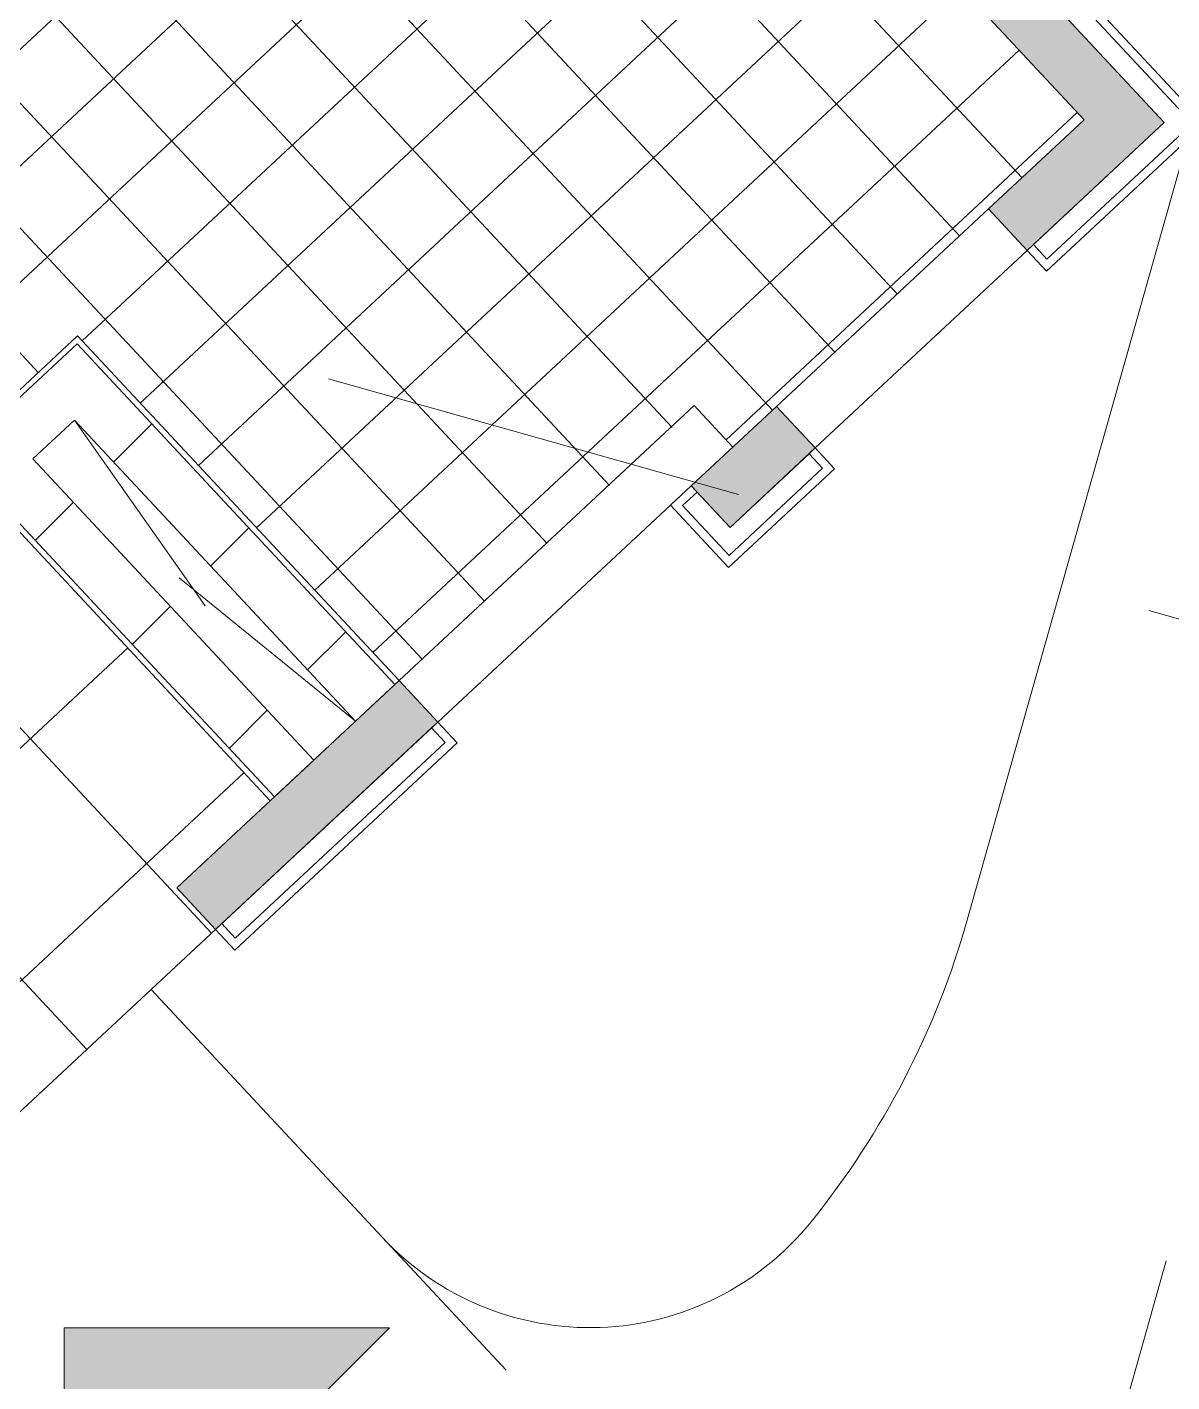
# Model space of a CAD drawing. Header units: millimetres. Extents: x -71377 to 516042, y -145869 to 441446.
# Drawn here: x 262385 to 266415, y 69439 to 74208 of the extents above; entities that cross this region are included whole.
import ezdxf

# ---------------------------------------------------------------- set-up
doc = ezdxf.new("R2010")
doc.units = ezdxf.units.MM
doc.header["$LTSCALE"] = 1000
doc.linetypes.add('_점선_M_', pattern=[3, 1.5, -1.5])
doc.linetypes.add('_점선_S_', pattern=[1.6, 0.8, -0.8])
for name, color, linetype, lineweight in [('06', 6, 'Continuous', 5), ('09_HID', 9, '_점선_M_', 5), ('A-fnsh', 5, 'Continuous', 5), ('A-hat', 251, 'Continuous', 5), ('A-insu', 251, 'Continuous', 5), ('A-text-2', 7, 'Continuous', 5), ('A_bwall', 3, 'Continuous', 5), ('A_cwall', 2, 'Continuous', 5), ('A_fnsh', 5, 'Continuous', 5), ('A_fnsh-4', 4, 'Continuous', 5), ('AA_dash_M_', 7, '_점선_M_', 5), ('AA_오픈', 8, '_점선_S_', 5), ('조경라인_dwg', 8, 'Continuous', 5)]:
    doc.layers.add(name, color=color, linetype=linetype, lineweight=lineweight)
pattern_1 = [(45, (165969.5, 243949.9), (-353.5534, 353.5534), [])]

# ---------------------------------------------------------------- blocks, each defined once
blk = doc.blocks.new('조경라인_dwg-6847807-지반층 배치도')
at = {"layer": '06'}
for p, q in [((265695.8, 71069), (266471.2, 73813.2)), ((262821.6, 70820.2), (263635, 69948))]:
    blk.add_line(p, q, dxfattribs=at)
for centre, radius, start, end in [((262808.9, 71884.8), 3000, 321.1435, 344.2219), ((264366.3, 70630), 1000, 223, 321.1435)]:
    blk.add_arc(centre, radius, start, end, dxfattribs=at)
at = {"layer": '09_HID'}
blk.add_line((268163.5, 65091.7), (263635, 69948), dxfattribs=at)
blk = doc.blocks.new('패밀리2 - 패밀리2-6852550-지반층 배치도')
at = {"layer": 'A-text-2'}
blk.add_hatch(color=256, dxfattribs=at).paths.add_polyline_path([(4.2166, 1.0796), (5.8366, 1.0796), (5.0266, 0.2696)])
for p, q in [((4.2166, 1.0796), (5.0266, 0.2696)), ((5.8366, 1.0796), (4.2166, 1.0796)), ((5.0266, 0.2696), (5.8366, 1.0796))]:
    blk.add_line(p, q, dxfattribs=at)

msp = doc.modelspace()

# ---------------------------------------------------------------- hatches: boundary and pattern name
at = {"layer": 'A-hat'}
for points in [[(266241.9, 73736.1), (266388.1, 73872.5), (260669.6, 80004.9), (260523.3, 79868.5), (266114.7, 73872.5)], [(265905.4, 73422.4), (266241.9, 73736.1), (266105.5, 73882.4), (265769, 73568.7), (265825.9, 73507.7)], [(264723.2, 72593.4), (264859.6, 72447.1), (265159.5, 72726.7), (265023.1, 72873)], [(263048.4, 71031.6), (263831, 71761.4), (263694.6, 71907.6), (262912, 71177.9), (262987.4, 71097)]]:
    msp.add_hatch(color=256, dxfattribs=at).paths.add_polyline_path(points)
h = msp.add_hatch(dxfattribs=at)
h.set_pattern_fill('FP_153', color=256, scale=1000, style=0, pattern_type=2)
h.set_pattern_definition([(133, (262105.55, 75533.24), (-219.406, -204.6), []), (223, (262105.55, 75533.24), (204.6, -219.406), [])])
h.paths.add_polyline_path([(263694.6, 71907.6), (264735.9, 72873), (264869.5, 72729.8), (266105.5, 73882.4), (260523.3, 79868.5), (258058.7, 77570.2), (258689.5, 76893.7), (258985.7, 77169.9), (259749.5, 76350.8), (259299.8, 75931.3), (262218.7, 72801.1), (262562.4, 73121.7), (263679.9, 71923.3)])
h = msp.add_hatch(dxfattribs=at)
h.set_pattern_fill('FP_12', color=256, scale=1000, style=0, pattern_type=2)
h.set_pattern_definition(pattern_1)
h.paths.add_polyline_path([(263541, 71764.4), (263679.9, 71894), (262691, 72954.4), (262552.1, 72824.9), (263108.6, 72228.1)])
h = msp.add_hatch(dxfattribs=at)
h.set_pattern_fill('FP_154', color=256, scale=1000, style=0, pattern_type=2)
h.set_pattern_definition([(223, (261518.7, 70884), (409.2, -438.81), []), (313, (261518.7, 70884), (438.81, 409.2), [])])
h.paths.add_polyline_path([(260630.2, 69050.1), (260922.7, 69322.9), (261059.1, 69176.6), (263048.4, 71031.6), (262912, 71177.9), (263241.1, 71484.8), (262054.4, 72757.3), (262022.3, 72727.3), (262213.9, 72521.8), (262177.3, 72487.7), (261985.7, 72693.2), (259512.3, 70386.7), (259703.9, 70181.2), (259667.3, 70147.1), (259475.7, 70352.6), (259443.5, 70322.6), (260580.4, 69103.4)])
h.paths.add_polyline_path([(259951.4, 69975.9), (259746.8, 70195.3), (262160.3, 72445.9), (262361.9, 72223.7), (259953.6, 69977.9)])
h = msp.add_hatch(dxfattribs=at)
h.set_pattern_fill('FP_12', color=256, scale=1000, style=0, pattern_type=2)
h.set_pattern_definition(pattern_1)
h.paths.add_polyline_path([(263255.7, 71498.4), (263394.7, 71628), (262405.8, 72688.5), (262266.9, 72558.9), (262987.4, 71786.2)])

# ---------------------------------------------------------------- linework, layer by layer
at = {"layer": 'A-fnsh'}
for p, q in [((265769, 73568.7), (265023.1, 72873)), ((265159.5, 72726.7), (265905.4, 73422.4)), ((262562.4, 73121.7), (263694.6, 71907.6)), ((264733.1, 72876.1), (263694.6, 71907.6)), ((264869.5, 72729.8), (264733.1, 72876.1)), ((262252.2, 72545.2), (263241.1, 71484.8)), ((263831, 71761.4), (264650.1, 72525.2)), ((261059.1, 69176.6), (263048.4, 71031.6))]:
    msp.add_line(p, q, dxfattribs=at)
at = {"layer": 'A-insu'}
for p, q in [((260533.2, 80151.2), (266388.1, 73872.5)), ((266388.1, 73872.5), (265927.4, 73442.8)), ((265137.5, 72706.3), (264859.6, 72447.1)), ((264859.6, 72447.1), (264743.7, 72571.5)), ((263809, 71740.9), (263070.4, 71052.1))]:
    msp.add_line(p, q, dxfattribs=at)
at = {"layer": 'A_bwall'}
for p, q in [((262561.5, 73093.4), (262232.3, 72786.5)), ((263679.9, 71894), (262561.5, 73093.4)), ((262405.8, 72688.5), (262552.1, 72824.9)), ((262552.1, 72824.9), (263541, 71764.4)), ((263394.7, 71628), (262405.8, 72688.5)), ((262266.9, 72558.9), (263255.7, 71498.4)), ((263541, 71764.4), (263679.9, 71894)), ((263255.7, 71498.4), (263394.7, 71628))]:
    msp.add_line(p, q, dxfattribs=at)
at = {"layer": 'A_cwall'}
for p, q in [((266388.1, 73872.5), (260533.2, 80151.2)), ((260523.3, 79868.5), (266105.5, 73882.4)), ((266105.5, 73882.4), (265769, 73568.7)), ((265905.4, 73422.4), (266388.1, 73872.5)), ((265769, 73568.7), (265905.4, 73422.4)), ((265023.1, 72873), (264723.2, 72593.4)), ((265159.5, 72726.7), (265023.1, 72873)), ((264859.6, 72447.1), (265159.5, 72726.7)), ((264723.2, 72593.4), (264859.6, 72447.1)), ((263694.6, 71907.6), (262912, 71177.9)), ((263831, 71761.4), (263694.6, 71907.6)), ((263048.4, 71031.6), (263831, 71761.4)), ((262912, 71177.9), (263048.4, 71031.6))]:
    msp.add_line(p, q, dxfattribs=at)
at = {"layer": 'A_fnsh'}
for p, q in [((262562.4, 73121.7), (262218.7, 72801.1)), ((263694.6, 71907.6), (262562.4, 73121.7)), ((262252.2, 72545.2), (263241.1, 71484.8)), ((263679.9, 71894), (263694.6, 71907.6)), ((263241.1, 71484.8), (263255.7, 71498.4))]:
    msp.add_line(p, q, dxfattribs=at)
at = {"layer": 'A_fnsh-4'}
for p, q in [((266529.5, 73867.6), (260538.1, 80292.5)), ((266487.1, 73869), (260536.6, 80250.1)), ((265973.6, 73349.2), (266529.5, 73867.6)), ((265975.1, 73391.6), (266487.1, 73869)), ((265927.4, 73442.8), (265905.4, 73422.4)), ((265905.4, 73422.4), (265973.6, 73349.2)), ((265927.4, 73442.8), (265975.1, 73391.6)), ((265159.5, 72726.7), (265137.5, 72706.3)), ((265185.3, 72655.1), (265137.5, 72706.3)), ((265227.7, 72653.6), (265159.5, 72726.7)), ((264854.7, 72305.8), (265227.7, 72653.6)), ((264856.2, 72348.2), (265185.3, 72655.1)), ((264723.2, 72593.4), (264650.1, 72525.2)), ((264743.7, 72571.5), (264723.2, 72593.4)), ((264743.7, 72571.5), (264692.5, 72523.7)), ((264650.1, 72525.2), (264854.7, 72305.8)), ((264692.5, 72523.7), (264856.2, 72348.2)), ((263831, 71761.4), (263809, 71740.9)), ((263856.8, 71689.7), (263809, 71740.9)), ((263899.2, 71688.2), (263831, 71761.4)), ((263116.6, 70958.5), (263899.2, 71688.2)), ((263118.1, 71000.9), (263856.8, 71689.7)), ((263070.4, 71052.1), (263048.4, 71031.6)), ((263048.4, 71031.6), (263116.6, 70958.5)), ((263070.4, 71052.1), (263118.1, 71000.9))]:
    msp.add_line(p, q, dxfattribs=at)
at = {"layer": 'AA_dash_M_'}
for p, q in [((261092.7, 51100.1), (312735, 233869.5)), ((98889.1, 119466.8), (269876.4, 71153.6))]:
    msp.add_line(p, q, dxfattribs=at)
at = {"layer": 'AA_오픈'}
for p, q in [((262552.1, 72824.9), (263394.7, 71628)), ((263541, 71764.4), (262405.8, 72688.5))]:
    msp.add_line(p, q, dxfattribs=at)

# ---------------------------------------------------------------- block references
at = {"layer": 'A-text-2', "xscale": 1000, "yscale": 1000, "zscale": 1000, "rotation": 225.0000000000006}
msp.add_blockref('패밀리2 - 패밀리2-6852550-지반층 배치도', (265879.6, 73374.8), dxfattribs=at)
at = {"layer": '조경라인_dwg', "rotation": 8.537736462515947e-07}
msp.add_blockref('조경라인_dwg-6847807-지반층 배치도', (0, 0), dxfattribs=at)

doc.saveas('drawing.dxf')
